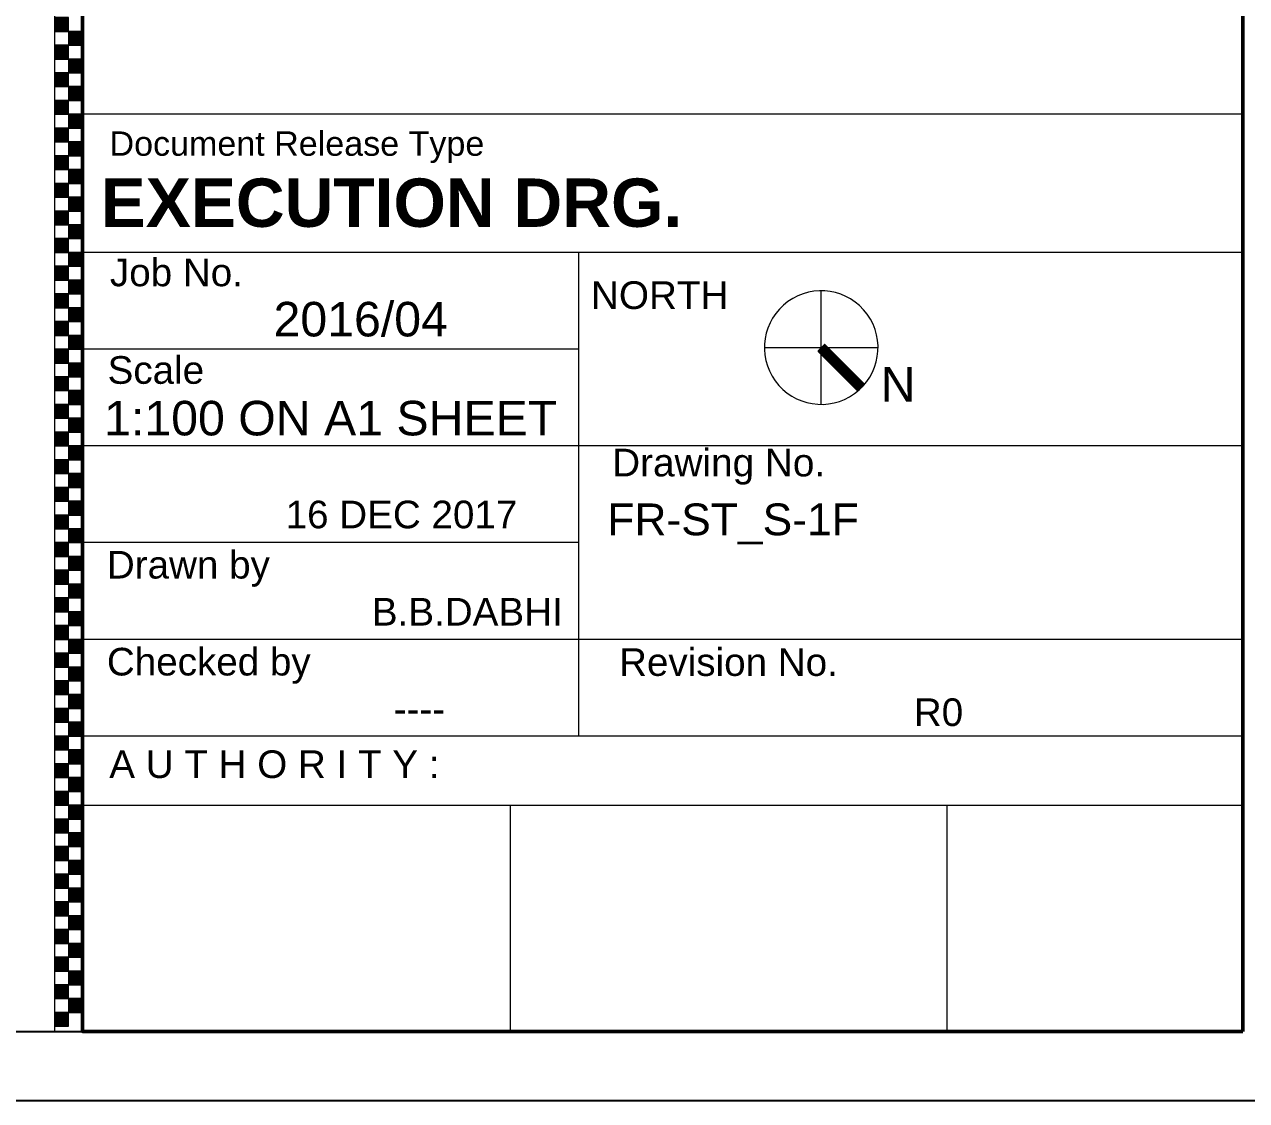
# Model space of a CAD drawing. Extents: x -200722 to 834823, y -494970 to 88783.
# Drawn here: x 515377 to 525109, y -183583 to -175016 of the extents above; entities that cross this region are included whole.
import ezdxf

# ---------------------------------------------------------------- set-up
doc = ezdxf.new("R2010")
doc.units = 0
doc.header["$LTSCALE"] = 100
doc.header["$MEASUREMENT"] = 0
doc.layers.get('0').update_dxf_attribs({"linetype": 'CONTINUOUS'})
doc.layers.add('9_PRINT BOUNDARY_NON PRINT', color=32, linetype='CONTINUOUS', plot=False)
doc.layers.add('9_TITLE TEXT', color=7, linetype='CONTINUOUS', lineweight=20)
doc.styles.add('TITLES', font='arial.ttf')

# ---------------------------------------------------------------- blocks, each defined once
blk = doc.blocks.new('TITLE CHAIN')
at = {"layer": '9_TITLE TEXT'}
h = blk.add_hatch(color=256, dxfattribs=at)
h.dxf.hatch_style = 1
h.paths.add_polyline_path([(0, -511.625), (1, -511.625), (1, -510.625), (0, -510.625)])
h = blk.add_hatch(color=256, dxfattribs=at)
h.dxf.hatch_style = 1
h.paths.add_polyline_path([(1, -512.625), (2, -512.625), (2, -511.625), (1, -511.625)])
h = blk.add_hatch(color=256, dxfattribs=at)
h.dxf.hatch_style = 1
h.paths.add_polyline_path([(0, -513.625), (1, -513.625), (1, -512.625), (0, -512.625)])
h = blk.add_hatch(color=256, dxfattribs=at)
h.dxf.hatch_style = 1
h.paths.add_polyline_path([(1, -514.625), (2, -514.625), (2, -513.625), (1, -513.625)])
h = blk.add_hatch(color=256, dxfattribs=at)
h.dxf.hatch_style = 1
h.paths.add_polyline_path([(0, -515.625), (1, -515.625), (1, -514.625), (0, -514.625)])
h = blk.add_hatch(color=256, dxfattribs=at)
h.dxf.hatch_style = 1
h.paths.add_polyline_path([(1, -516.625), (2, -516.625), (2, -515.625), (1, -515.625)])
h = blk.add_hatch(color=256, dxfattribs=at)
h.dxf.hatch_style = 1
h.paths.add_polyline_path([(0, -517.625), (1, -517.625), (1, -516.625), (0, -516.625)])
h = blk.add_hatch(color=256, dxfattribs=at)
h.dxf.hatch_style = 1
h.paths.add_polyline_path([(1, -518.625), (2, -518.625), (2, -517.625), (1, -517.625)])
h = blk.add_hatch(color=256, dxfattribs=at)
h.dxf.hatch_style = 1
h.paths.add_polyline_path([(0, -519.625), (1, -519.625), (1, -518.625), (0, -518.625)])
h = blk.add_hatch(color=256, dxfattribs=at)
h.dxf.hatch_style = 1
h.paths.add_polyline_path([(1, -520.625), (2, -520.625), (2, -519.625), (1, -519.625)])
h = blk.add_hatch(color=256, dxfattribs=at)
h.dxf.hatch_style = 1
h.paths.add_polyline_path([(0, -521.625), (1, -521.625), (1, -520.625), (0, -520.625)])
h = blk.add_hatch(color=256, dxfattribs=at)
h.dxf.hatch_style = 1
h.paths.add_polyline_path([(1, -522.625), (2, -522.625), (2, -521.625), (1, -521.625)])
h = blk.add_hatch(color=256, dxfattribs=at)
h.dxf.hatch_style = 1
h.paths.add_polyline_path([(0, -523.625), (1, -523.625), (1, -522.625), (0, -522.625)])
h = blk.add_hatch(color=256, dxfattribs=at)
h.dxf.hatch_style = 1
h.paths.add_polyline_path([(1, -524.625), (2, -524.625), (2, -523.625), (1, -523.625)])
h = blk.add_hatch(color=256, dxfattribs=at)
h.dxf.hatch_style = 1
h.paths.add_polyline_path([(0, -525.625), (1, -525.625), (1, -524.625), (0, -524.625)])
h = blk.add_hatch(color=256, dxfattribs=at)
h.dxf.hatch_style = 1
h.paths.add_polyline_path([(1, -526.625), (2, -526.625), (2, -525.625), (1, -525.625)])
h = blk.add_hatch(color=256, dxfattribs=at)
h.dxf.hatch_style = 1
h.paths.add_polyline_path([(0, -527.625), (1, -527.625), (1, -526.625), (0, -526.625)])
h = blk.add_hatch(color=256, dxfattribs=at)
h.dxf.hatch_style = 1
h.paths.add_polyline_path([(1, -528.625), (2, -528.625), (2, -527.625), (1, -527.625)])
h = blk.add_hatch(color=256, dxfattribs=at)
h.dxf.hatch_style = 1
h.paths.add_polyline_path([(0, -529.625), (1, -529.625), (1, -528.625), (0, -528.625)])
h = blk.add_hatch(color=256, dxfattribs=at)
h.dxf.hatch_style = 1
h.paths.add_polyline_path([(1, -530.625), (2, -530.625), (2, -529.625), (1, -529.625)])
h = blk.add_hatch(color=256, dxfattribs=at)
h.dxf.hatch_style = 1
h.paths.add_polyline_path([(0, -531.625), (1, -531.625), (1, -530.625), (0, -530.625)])
h = blk.add_hatch(color=256, dxfattribs=at)
h.dxf.hatch_style = 1
h.paths.add_polyline_path([(1, -532.625), (2, -532.625), (2, -531.625), (1, -531.625)])
h = blk.add_hatch(color=256, dxfattribs=at)
h.dxf.hatch_style = 1
h.paths.add_polyline_path([(0, -533.625), (1, -533.625), (1, -532.625), (0, -532.625)])
h = blk.add_hatch(color=256, dxfattribs=at)
h.dxf.hatch_style = 1
h.paths.add_polyline_path([(1, -534.625), (2, -534.625), (2, -533.625), (1, -533.625)])
h = blk.add_hatch(color=256, dxfattribs=at)
h.dxf.hatch_style = 1
h.paths.add_polyline_path([(0, -535.625), (1, -535.625), (1, -534.625), (0, -534.625)])
h = blk.add_hatch(color=256, dxfattribs=at)
h.dxf.hatch_style = 1
h.paths.add_polyline_path([(1, -536.625), (2, -536.625), (2, -535.625), (1, -535.625)])
h = blk.add_hatch(color=256, dxfattribs=at)
h.dxf.hatch_style = 1
h.paths.add_polyline_path([(0, -537.625), (1, -537.625), (1, -536.625), (0, -536.625)])
h = blk.add_hatch(color=256, dxfattribs=at)
h.dxf.hatch_style = 1
h.paths.add_polyline_path([(1, -538.625), (2, -538.625), (2, -537.625), (1, -537.625)])
h = blk.add_hatch(color=256, dxfattribs=at)
h.dxf.hatch_style = 1
h.paths.add_polyline_path([(0, -539.625), (1, -539.625), (1, -538.625), (0, -538.625)])
h = blk.add_hatch(color=256, dxfattribs=at)
h.dxf.hatch_style = 1
h.paths.add_polyline_path([(1, -540.625), (2, -540.625), (2, -539.625), (1, -539.625)])
h = blk.add_hatch(color=256, dxfattribs=at)
h.dxf.hatch_style = 1
h.paths.add_polyline_path([(0, -541.625), (1, -541.625), (1, -540.625), (0, -540.625)])
h = blk.add_hatch(color=256, dxfattribs=at)
h.dxf.hatch_style = 1
h.paths.add_polyline_path([(1, -542.625), (2, -542.625), (2, -541.625), (1, -541.625)])
h = blk.add_hatch(color=256, dxfattribs=at)
h.dxf.hatch_style = 1
h.paths.add_polyline_path([(0, -543.625), (1, -543.625), (1, -542.625), (0, -542.625)])
h = blk.add_hatch(color=256, dxfattribs=at)
h.dxf.hatch_style = 1
h.paths.add_polyline_path([(1, -544.625), (2, -544.625), (2, -543.625), (1, -543.625)])
h = blk.add_hatch(color=256, dxfattribs=at)
h.dxf.hatch_style = 1
h.paths.add_polyline_path([(0, -545.625), (1, -545.625), (1, -544.625), (0, -544.625)])
h = blk.add_hatch(color=256, dxfattribs=at)
h.dxf.hatch_style = 1
h.paths.add_polyline_path([(1, -546.625), (2, -546.625), (2, -545.625), (1, -545.625)])
h = blk.add_hatch(color=256, dxfattribs=at)
h.dxf.hatch_style = 1
h.paths.add_polyline_path([(0, -547.625), (1, -547.625), (1, -546.625), (0, -546.625)])
h = blk.add_hatch(color=256, dxfattribs=at)
h.dxf.hatch_style = 1
h.paths.add_polyline_path([(1, -548.625), (2, -548.625), (2, -547.625), (1, -547.625)])
h = blk.add_hatch(color=256, dxfattribs=at)
h.dxf.hatch_style = 1
h.paths.add_polyline_path([(0, -549.625), (1, -549.625), (1, -548.625), (0, -548.625)])
h = blk.add_hatch(color=256, dxfattribs=at)
h.dxf.hatch_style = 1
h.paths.add_polyline_path([(1, -550.625), (2, -550.625), (2, -549.625), (1, -549.625)])
h = blk.add_hatch(color=256, dxfattribs=at)
h.dxf.hatch_style = 1
h.paths.add_polyline_path([(0, -551.625), (1, -551.625), (1, -550.625), (0, -550.625)])
h = blk.add_hatch(color=256, dxfattribs=at)
h.dxf.hatch_style = 1
h.paths.add_polyline_path([(1, -552.625), (2, -552.625), (2, -551.625), (1, -551.625)])
h = blk.add_hatch(color=256, dxfattribs=at)
h.dxf.hatch_style = 1
h.paths.add_polyline_path([(0, -553.625), (1, -553.625), (1, -552.625), (0, -552.625)])
h = blk.add_hatch(color=256, dxfattribs=at)
h.dxf.hatch_style = 1
h.paths.add_polyline_path([(1, -554.625), (2, -554.625), (2, -553.625), (1, -553.625)])
h = blk.add_hatch(color=256, dxfattribs=at)
h.dxf.hatch_style = 1
h.paths.add_polyline_path([(0, -555.625), (1, -555.625), (1, -554.625), (0, -554.625)])
h = blk.add_hatch(color=256, dxfattribs=at)
h.dxf.hatch_style = 1
h.paths.add_polyline_path([(1, -556.625), (2, -556.625), (2, -555.625), (1, -555.625)])
h = blk.add_hatch(color=256, dxfattribs=at)
h.dxf.hatch_style = 1
h.paths.add_polyline_path([(0, -557.625), (1, -557.625), (1, -556.625), (0, -556.625)])
h = blk.add_hatch(color=256, dxfattribs=at)
h.dxf.hatch_style = 1
h.paths.add_polyline_path([(1, -558.625), (2, -558.625), (2, -557.625), (1, -557.625)])
h = blk.add_hatch(color=256, dxfattribs=at)
h.dxf.hatch_style = 1
h.paths.add_polyline_path([(0, -559.625), (1, -559.625), (1, -558.625), (0, -558.625)])
h = blk.add_hatch(color=256, dxfattribs=at)
h.dxf.hatch_style = 1
h.paths.add_polyline_path([(1, -560.625), (2, -560.625), (2, -559.625), (1, -559.625)])
h = blk.add_hatch(color=256, dxfattribs=at)
h.dxf.hatch_style = 1
h.paths.add_polyline_path([(0, -561.625), (1, -561.625), (1, -560.625), (0, -560.625)])
h = blk.add_hatch(color=256, dxfattribs=at)
h.dxf.hatch_style = 1
h.paths.add_polyline_path([(1, -562.625), (2, -562.625), (2, -561.625), (1, -561.625)])
h = blk.add_hatch(color=256, dxfattribs=at)
h.dxf.hatch_style = 1
h.paths.add_polyline_path([(0, -563.625), (1, -563.625), (1, -562.625), (0, -562.625)])
h = blk.add_hatch(color=256, dxfattribs=at)
h.dxf.hatch_style = 1
h.paths.add_polyline_path([(1, -564.625), (2, -564.625), (2, -563.625), (1, -563.625)])
h = blk.add_hatch(color=256, dxfattribs=at)
h.dxf.hatch_style = 1
h.paths.add_polyline_path([(0, -565.625), (1, -565.625), (1, -564.625), (0, -564.625)])
h = blk.add_hatch(color=256, dxfattribs=at)
h.dxf.hatch_style = 1
h.paths.add_polyline_path([(1, -566.625), (2, -566.625), (2, -565.625), (1, -565.625)])
h = blk.add_hatch(color=256, dxfattribs=at)
h.dxf.hatch_style = 1
h.paths.add_polyline_path([(0, -567.625), (1, -567.625), (1, -566.625), (0, -566.625)])
h = blk.add_hatch(color=256, dxfattribs=at)
h.dxf.hatch_style = 1
h.paths.add_polyline_path([(1, -568.625), (2, -568.625), (2, -567.625), (1, -567.625)])
h = blk.add_hatch(color=256, dxfattribs=at)
h.dxf.hatch_style = 1
h.paths.add_polyline_path([(0, -569.625), (1, -569.625), (1, -568.625), (0, -568.625)])
h = blk.add_hatch(color=256, dxfattribs=at)
h.dxf.hatch_style = 1
h.paths.add_polyline_path([(1, -570.625), (2, -570.625), (2, -569.625), (1, -569.625)])
h = blk.add_hatch(color=256, dxfattribs=at)
h.dxf.hatch_style = 1
h.paths.add_polyline_path([(0, -571.625), (1, -571.625), (1, -570.625), (0, -570.625)])
h = blk.add_hatch(color=256, dxfattribs=at)
h.dxf.hatch_style = 1
h.paths.add_polyline_path([(1, -572.625), (2, -572.625), (2, -571.625), (1, -571.625)])
h = blk.add_hatch(color=256, dxfattribs=at)
h.dxf.hatch_style = 1
h.paths.add_polyline_path([(0, -573.625), (1, -573.625), (1, -572.625), (0, -572.625)])
h = blk.add_hatch(color=256, dxfattribs=at)
h.dxf.hatch_style = 1
h.paths.add_polyline_path([(1, -574.625), (2, -574.625), (2, -573.625), (1, -573.625)])
h = blk.add_hatch(color=256, dxfattribs=at)
h.dxf.hatch_style = 1
h.paths.add_polyline_path([(0, -575.625), (1, -575.625), (1, -574.625), (0, -574.625)])
h = blk.add_hatch(color=256, dxfattribs=at)
h.dxf.hatch_style = 1
h.paths.add_polyline_path([(1, -576.625), (2, -576.625), (2, -575.625), (1, -575.625)])
h = blk.add_hatch(color=256, dxfattribs=at)
h.dxf.hatch_style = 1
h.paths.add_polyline_path([(0, -577.625), (1, -577.625), (1, -576.625), (0, -576.625)])
h = blk.add_hatch(color=256, dxfattribs=at)
h.dxf.hatch_style = 1
h.paths.add_polyline_path([(1, -578.625), (2, -578.625), (2, -577.625), (1, -577.625)])
h = blk.add_hatch(color=256, dxfattribs=at)
h.dxf.hatch_style = 1
h.paths.add_polyline_path([(0, -579.625), (1, -579.625), (1, -578.625), (0, -578.625)])
h = blk.add_hatch(color=256, dxfattribs=at)
h.dxf.hatch_style = 1
h.paths.add_polyline_path([(1, -580.625), (2, -580.625), (2, -579.625), (1, -579.625)])
h = blk.add_hatch(color=256, dxfattribs=at)
h.dxf.hatch_style = 1
h.paths.add_polyline_path([(0, -581.625), (1, -581.625), (1, -580.625), (0, -580.625)])
h = blk.add_hatch(color=256, dxfattribs=at)
h.dxf.hatch_style = 1
h.paths.add_polyline_path([(1, -582.625), (2, -582.625), (2, -581.625), (1, -581.625)])
h = blk.add_hatch(color=256, dxfattribs=at)
h.dxf.hatch_style = 1
h.paths.add_polyline_path([(0, -583.625), (1, -583.625), (1, -582.625), (0, -582.625)])
for p, q in [((0, -584), (0, 0)), ((2, -584), (2, 0))]:
    blk.add_line(p, q, dxfattribs=at)
for points in [[(0, -511.625), (1, -511.625), (1, -510.625), (0, -510.625)], [(1, -512.625), (2, -512.625), (2, -511.625), (1, -511.625)], [(0, -513.625), (1, -513.625), (1, -512.625), (0, -512.625)], [(1, -514.625), (2, -514.625), (2, -513.625), (1, -513.625)], [(0, -515.625), (1, -515.625), (1, -514.625), (0, -514.625)], [(1, -516.625), (2, -516.625), (2, -515.625), (1, -515.625)], [(0, -517.625), (1, -517.625), (1, -516.625), (0, -516.625)], [(1, -518.625), (2, -518.625), (2, -517.625), (1, -517.625)], [(0, -519.625), (1, -519.625), (1, -518.625), (0, -518.625)], [(1, -520.625), (2, -520.625), (2, -519.625), (1, -519.625)], [(0, -521.625), (1, -521.625), (1, -520.625), (0, -520.625)], [(1, -522.625), (2, -522.625), (2, -521.625), (1, -521.625)], [(0, -523.625), (1, -523.625), (1, -522.625), (0, -522.625)], [(1, -524.625), (2, -524.625), (2, -523.625), (1, -523.625)], [(0, -525.625), (1, -525.625), (1, -524.625), (0, -524.625)], [(1, -526.625), (2, -526.625), (2, -525.625), (1, -525.625)], [(0, -527.625), (1, -527.625), (1, -526.625), (0, -526.625)], [(1, -528.625), (2, -528.625), (2, -527.625), (1, -527.625)], [(0, -529.625), (1, -529.625), (1, -528.625), (0, -528.625)], [(1, -530.625), (2, -530.625), (2, -529.625), (1, -529.625)], [(0, -531.625), (1, -531.625), (1, -530.625), (0, -530.625)], [(1, -532.625), (2, -532.625), (2, -531.625), (1, -531.625)], [(0, -533.625), (1, -533.625), (1, -532.625), (0, -532.625)], [(1, -534.625), (2, -534.625), (2, -533.625), (1, -533.625)], [(0, -535.625), (1, -535.625), (1, -534.625), (0, -534.625)], [(1, -536.625), (2, -536.625), (2, -535.625), (1, -535.625)], [(0, -537.625), (1, -537.625), (1, -536.625), (0, -536.625)], [(1, -538.625), (2, -538.625), (2, -537.625), (1, -537.625)], [(0, -539.625), (1, -539.625), (1, -538.625), (0, -538.625)], [(1, -540.625), (2, -540.625), (2, -539.625), (1, -539.625)], [(0, -541.625), (1, -541.625), (1, -540.625), (0, -540.625)], [(1, -542.625), (2, -542.625), (2, -541.625), (1, -541.625)], [(0, -543.625), (1, -543.625), (1, -542.625), (0, -542.625)], [(1, -544.625), (2, -544.625), (2, -543.625), (1, -543.625)], [(0, -545.625), (1, -545.625), (1, -544.625), (0, -544.625)], [(1, -546.625), (2, -546.625), (2, -545.625), (1, -545.625)], [(0, -547.625), (1, -547.625), (1, -546.625), (0, -546.625)], [(1, -548.625), (2, -548.625), (2, -547.625), (1, -547.625)], [(0, -549.625), (1, -549.625), (1, -548.625), (0, -548.625)], [(1, -550.625), (2, -550.625), (2, -549.625), (1, -549.625)], [(0, -551.625), (1, -551.625), (1, -550.625), (0, -550.625)], [(1, -552.625), (2, -552.625), (2, -551.625), (1, -551.625)], [(0, -553.625), (1, -553.625), (1, -552.625), (0, -552.625)], [(1, -554.625), (2, -554.625), (2, -553.625), (1, -553.625)], [(0, -555.625), (1, -555.625), (1, -554.625), (0, -554.625)], [(1, -556.625), (2, -556.625), (2, -555.625), (1, -555.625)], [(0, -557.625), (1, -557.625), (1, -556.625), (0, -556.625)], [(1, -558.625), (2, -558.625), (2, -557.625), (1, -557.625)], [(0, -559.625), (1, -559.625), (1, -558.625), (0, -558.625)], [(1, -560.625), (2, -560.625), (2, -559.625), (1, -559.625)], [(0, -561.625), (1, -561.625), (1, -560.625), (0, -560.625)], [(1, -562.625), (2, -562.625), (2, -561.625), (1, -561.625)], [(0, -563.625), (1, -563.625), (1, -562.625), (0, -562.625)], [(1, -564.625), (2, -564.625), (2, -563.625), (1, -563.625)], [(0, -565.625), (1, -565.625), (1, -564.625), (0, -564.625)], [(1, -566.625), (2, -566.625), (2, -565.625), (1, -565.625)], [(0, -567.625), (1, -567.625), (1, -566.625), (0, -566.625)], [(1, -568.625), (2, -568.625), (2, -567.625), (1, -567.625)], [(0, -569.625), (1, -569.625), (1, -568.625), (0, -568.625)], [(1, -570.625), (2, -570.625), (2, -569.625), (1, -569.625)], [(0, -571.625), (1, -571.625), (1, -570.625), (0, -570.625)], [(1, -572.625), (2, -572.625), (2, -571.625), (1, -571.625)], [(0, -573.625), (1, -573.625), (1, -572.625), (0, -572.625)], [(1, -574.625), (2, -574.625), (2, -573.625), (1, -573.625)], [(0, -575.625), (1, -575.625), (1, -574.625), (0, -574.625)], [(1, -576.625), (2, -576.625), (2, -575.625), (1, -575.625)], [(0, -577.625), (1, -577.625), (1, -576.625), (0, -576.625)], [(1, -578.625), (2, -578.625), (2, -577.625), (1, -577.625)], [(0, -579.625), (1, -579.625), (1, -578.625), (0, -578.625)], [(1, -580.625), (2, -580.625), (2, -579.625), (1, -579.625)], [(0, -581.625), (1, -581.625), (1, -580.625), (0, -580.625)], [(1, -582.625), (2, -582.625), (2, -581.625), (1, -581.625)], [(0, -583.625), (1, -583.625), (1, -582.625), (0, -582.625)]]:
    blk.add_lwpolyline(points, close=True, dxfattribs=at)

msp = doc.modelspace()

# ---------------------------------------------------------------- hatches: boundary and pattern name
at = {"layer": '9_TITLE TEXT', "true_color": 0x000000}
h = msp.add_hatch(dxfattribs=at)
h.set_pattern_fill('ANSI31', color=18, scale=9.672114, angle=-44.98186, style=0)
h.set_pattern_definition([(0.0181435, (492320.7685, -153458.4975), (-0.00038285, 1.20901415), [])])
h.paths.add_polyline_path([(521749.5, -177561.4), (522068.9, -177880.6), (522041.5, -177908), (521722.1, -177588.8)])
h.paths.add_polyline_path([(521722.1, -177588.8), (522041.5, -177908), (522014.2, -177935.3), (521694.8, -177616.1)])

# ---------------------------------------------------------------- linework, layer by layer
at = {"color": 18, "true_color": 0x000000}
msp.add_lwpolyline([(433669.4, -183032.7), (525079.4, -183032.7), (525079.4, -118792.7), (433669.4, -118792.7)], close=True, dxfattribs=at)
at = {"layer": '9_PRINT BOUNDARY_NON PRINT', "color": 18, "true_color": 0x000000}
msp.add_lwpolyline([(433119.4, -183582.7), (525629.4, -183582.7), (525629.4, -118242.7), (433119.4, -118242.7)], close=True, dxfattribs=at)
at = {"layer": '9_TITLE TEXT', "color": 18, "true_color": 0x000000}
for p, q in [((515619.4, -182331.4), (515619.4, -118792.7)), ((525079.4, -175731.4), (515839.4, -175731.4)), ((525079.4, -176831.4), (515839.4, -176831.4)), ((519790.8, -180681.4), (519790.8, -176831.4)), ((519790.8, -177601.4), (515839.4, -177601.4)), ((521270.1, -177588.6, -153.7), (522174.5, -177588.6, -153.7)), ((525079.4, -178371.4), (515839.4, -178371.4)), ((519790.8, -179141.4), (515839.4, -179141.4)), ((525072.6, -179911.4), (515839.4, -179911.4)), ((525072.6, -180681.4), (515839.4, -180681.4)), ((515839.4, -181231.4), (525072.6, -181231.4)), ((519244.9, -181231.4), (519244.9, -183032.7)), ((522723.1, -181231.4), (522723.1, -183032.7))]:
    msp.add_line(p, q, dxfattribs=at)
for points in [[(525079.4, -118792.7), (433669.4, -118792.7), (433669.4, -183032.7), (525079.4, -183032.7)], [(525079.4, -118792.7), (525079.4, -183032.7)]]:
    msp.add_lwpolyline(points, dxfattribs=at)
at = {"layer": '9_TITLE TEXT', "color": 18, "lineweight": 50, "true_color": 0x000000}
msp.add_lwpolyline([(525079.4, -183032.7), (515839.4, -183032.7), (515839.4, -118792.7), (525079.4, -118792.6)], close=True, dxfattribs=at)
at = {"layer": '9_TITLE TEXT', "color": 18, "true_color": 0x000000, "elevation": -153.7}
msp.add_lwpolyline([(521722.6, -178040.8), (521722.6, -177136.3)], dxfattribs=at)
at = {"layer": '9_TITLE TEXT', "color": 18, "true_color": 0x000000, "extrusion": (0.003844, 0.001202, 0.999992)}
msp.add_ellipse((521722.3, -177588.6, -305.8), major_axis=(366, 265.6, -1.7), ratio=1, start_param=1.569635, end_param=7.85282, dxfattribs=at)

# ---------------------------------------------------------------- block references
at = {"color": 18, "true_color": 0x000000, "xscale": 110, "yscale": 110, "zscale": 110}
msp.add_blockref('TITLE CHAIN', (515619.4, -118792.7), dxfattribs=at)

# ---------------------------------------------------------------- texts
at = {"layer": '9_TITLE TEXT', "color": 18, "linetype": 'ByBlock', "true_color": 0x000000, "style": 'TITLES'}
for s, height, p in [('Job No.', 220, (516058.2, -177100.3)), ('NORTH', 220.63, (519888.5, -177281.5)), ('Scale', 220, (516039.8, -177877)), ('Drawing No.', 220.632, (520057.7, -178614.1)), ('Drawn by', 220, (516034, -179427.1)), ('Checked by', 220, (516034, -180198.9)), ('Revision No.', 220, (520112.5, -180202.3, 2.3)), ('A U T H O R I T Y :', 220, (516053, -181015.1))]:
    msp.add_text(s, height=height, dxfattribs=at).set_placement(p)
at = {"layer": '9_TITLE TEXT', "color": 18, "true_color": 0x000000, "style": 'TITLES'}
for s, height, p in [('2016/04', 275, (517360.9, -177499.9)), ('1:100 ON A1 SHEET', 275, (516012.1, -178287.8)), ('16 DEC 2017', 220, (517457.3, -179027.3)), ('B.B.DABHI', 220, (518144, -179801.7)), ('R0', 220, (522459.7, -180601.2, 2.3)), ('----', 220, (518317.9, -180574.5))]:
    msp.add_text(s, height=height, dxfattribs=at).set_placement(p)
at = {"layer": '9_TITLE TEXT', "color": 18, "true_color": 0x000000, "extrusion": (0.003844, 0.001202, 0.999992), "style": 'TITLES'}
msp.add_text('N', height=275, dxfattribs=at).set_placement((522191.8, -178020.5, 1639.6))
at = {"layer": '9_TITLE TEXT', "color": 18, "lineweight": -3, "true_color": 0x000000, "style": 'TITLES'}
msp.add_text('FR-ST_S-1F', height=253, dxfattribs=at).set_placement((520018.7, -179082.7))
at = {"layer": '9_TITLE TEXT', "color": 18, "linetype": 'ByBlock', "true_color": 0x000000, "insert": (516054.9, -175867.6), "char_height": 194.136, "width": 4109.962, "attachment_point": 1, "style": 'TITLES'}
msp.add_mtext('Document Release Type', dxfattribs=at)
at = {"layer": '9_TITLE TEXT', "color": 18, "true_color": 0x000000, "insert": (515984.8, -176242.7), "char_height": 385, "width": 9075.68, "attachment_point": 1, "style": 'TITLES'}
msp.add_mtext('{\\fArial|b1|i0|c0|p34;EXECUTION DRG.}', dxfattribs=at)

doc.saveas('drawing.dxf')
